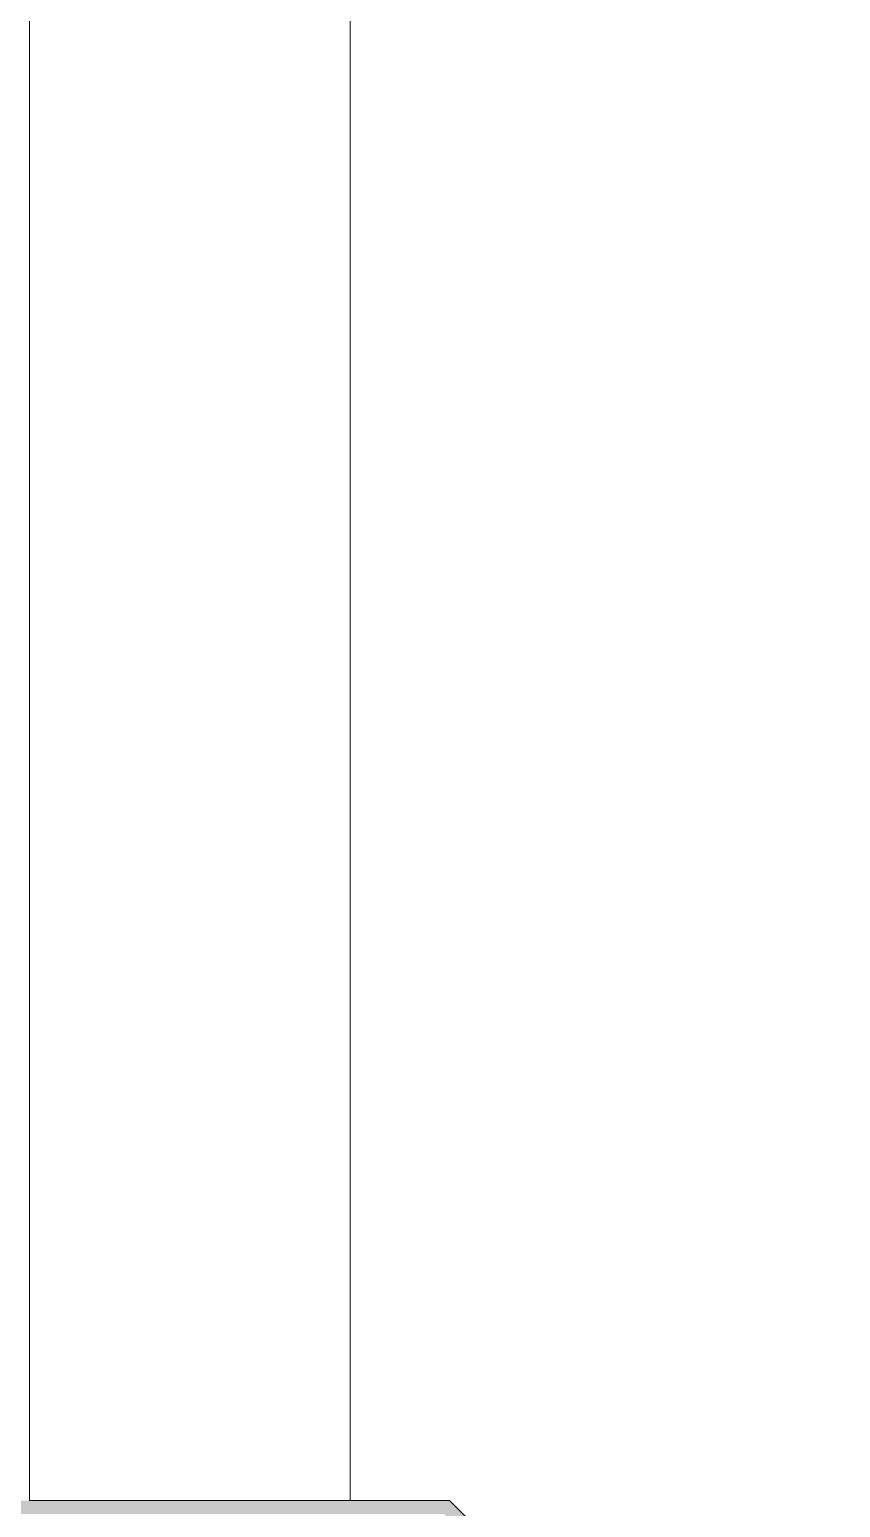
# Model space of a CAD drawing. Header units: inches. Extents: x -326 to 986, y -79 to 1436.
# Drawn here: x 681.4 to 787.7, y 234.6 to 428.2 of the extents above; entities that cross this region are included whole.
import ezdxf

# ---------------------------------------------------------------- set-up
doc = ezdxf.new("R2010")
doc.units = ezdxf.units.IN
doc.header["$MEASUREMENT"] = 0
for name, color, linetype, lineweight in [('A-GENM', 13, 'Continuous', 9), ('A-WALL-PATT', 111, 'Continuous', 13), ('I-WALL', 2, 'Continuous', 13)]:
    doc.layers.add(name, color=color, linetype=linetype, lineweight=lineweight)

# ---------------------------------------------------------------- blocks, each defined once
blk = doc.blocks.new('Generic Models 1 - Generic Models 5-8667745-Level XX  POWER _ SIGNAL NEW')
at = {"layer": 'A-GENM'}
for p, q in [((3427.15, 206.11), (3427.15, -131.5)), ((3469.15, -131.5), (3469.15, 206.11)), ((3427.15, -131.5), (3469.15, -131.5))]:
    blk.add_line(p, q, dxfattribs=at)

msp = doc.modelspace()

# ---------------------------------------------------------------- hatches: boundary and pattern name
at = {"layer": 'A-WALL-PATT', "lineweight": 9}
for points in [[(660.14, 232.03), (660.14, 233.78), (733.24, 233.78), (731.49, 235.53), (658.14, 235.53), (658.14, 232.03)], [(980.89, -11.39), (980.89, -8.92), (736.44, 235.53), (731.49, 235.53), (733.24, 233.78), (735.72, 233.78), (965.08, 4.42)]]:
    msp.add_hatch(color=7, dxfattribs=at).paths.add_polyline_path(points, flags=0)

# ---------------------------------------------------------------- linework, layer by layer
at = {"layer": 'I-WALL', "color": 8, "lineweight": 20}
for p, q in [((736.44, 235.53), (723.39, 235.53)), ((984.39, -12.42), (736.44, 235.53))]:
    msp.add_line(p, q, dxfattribs=at)

# ---------------------------------------------------------------- block references
at = {"layer": 'A-GENM'}
msp.add_blockref('Generic Models 1 - Generic Models 5-8667745-Level XX  POWER _ SIGNAL NEW', (-2745.76, 367.03), dxfattribs=at)

doc.saveas('drawing.dxf')
